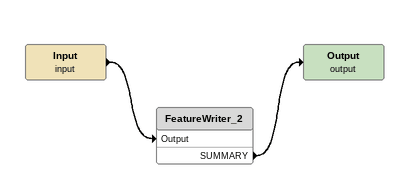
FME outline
Input (input)
    -> FeatureWriter_2 [Output]
FeatureWriter_2
    SUMMARY -> Output (output)
Output (output)
